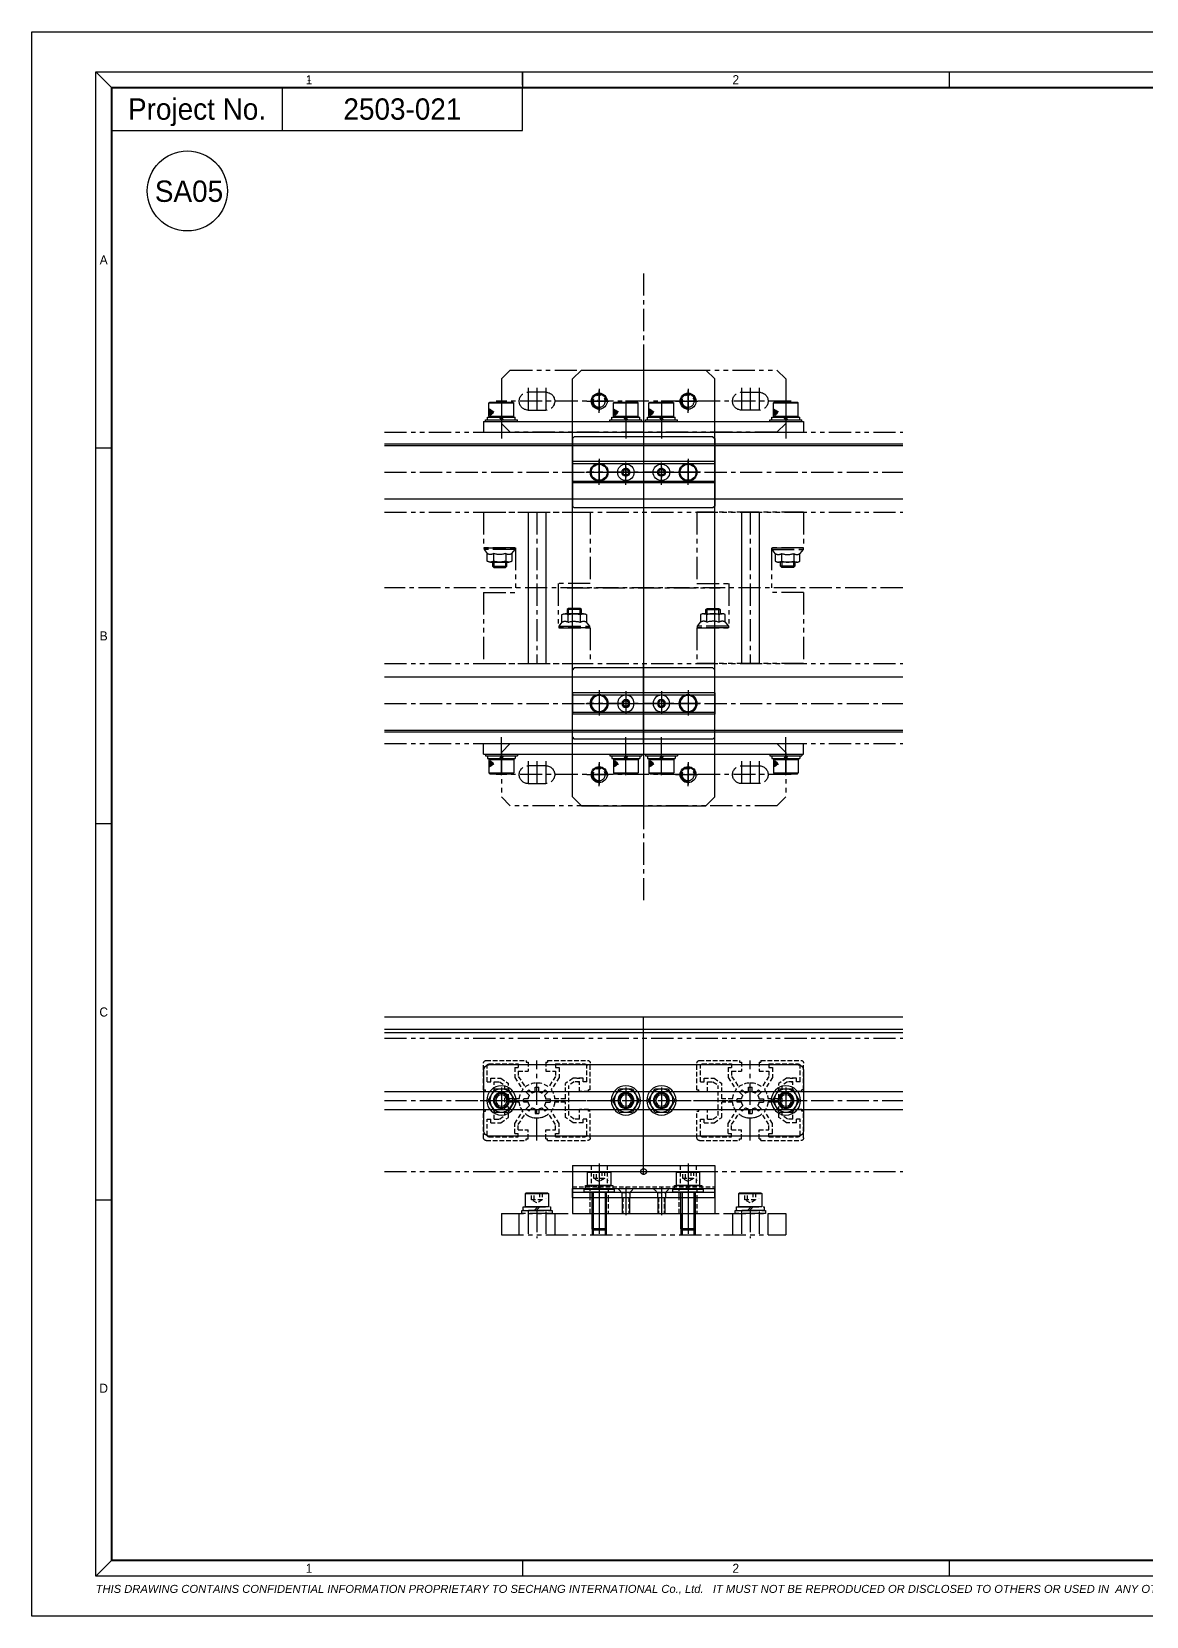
# Model space of a CAD drawing. Header units: inches. Extents: x 0 to 23821, y 0 to 11279.
# Drawn here: x 15440 to 16067, y 9878 to 10769 of the extents above; entities that cross this region are included whole.
import ezdxf
from ezdxf.enums import TextEntityAlignment as Align

# ---------------------------------------------------------------- set-up
doc = ezdxf.new("R2010")
doc.units = ezdxf.units.IN
doc.header["$LTSCALE"] = 10
doc.header["$MEASUREMENT"] = 0
for name, pattern in [('CENTER', [2, 1.25, -0.25, 0.25, -0.25]), ('HIDDEN', [0.375, 0.25, -0.125]), ('PHANTOM', [2.5, 1.25, -0.25, 0.25, -0.25, 0.25, -0.25])]:
    doc.linetypes.add(name, pattern=pattern)
for name, color, linetype in [('11', 1, 'CENTER'), ('22', 2, 'HIDDEN'), ('44', 4, 'Continuous'), ('55', 5, 'Continuous'), ('66', 6, 'PHANTOM'), ('77', 40, 'HIDDEN'), ('99', 181, 'Continuous'), ('A', 8, 'Continuous'), ('B', 123, 'Continuous'), ('BOM-T', 4, 'Continuous'), ('D', 3, 'Continuous'), ('G', 231, 'Continuous'), ('T', 3, 'Continuous'), ('V', 1, 'Continuous'), ('Y', 60, 'Continuous')]:
    doc.layers.add(name, color=color, linetype=linetype)
doc.layers.add('33', color=3, linetype='PHANTOM', lineweight=9)
doc.layers.add('88', color=35, linetype='Continuous', lineweight=5)
doc.styles.add('SCI', font='')
doc.styles.get('SCI').set_extended_font_data('Gulim')

# ---------------------------------------------------------------- blocks, each defined once
blk = doc.blocks.new('A$C82e70aa9')
h = blk.add_hatch(color=5)
h.dxf.hatch_style = 1
h.paths.add_polyline_path([(290.08, -278.01), (288.21, -278.01), (288.21, -280.8), (291.94, -280.8)])
h.paths.add_polyline_path([(296.06, -278.01), (294.19, -278.01), (292.33, -280.8), (296.06, -280.8)])
h.paths.add_polyline_path([(296.06, -281), (288.21, -281), (288.21, -283.79), (296.06, -283.79)])
at = {"color": 2}
for p, q in [((12, -7.5), (15, -10.5)), ((92, -7.5), (92, -10.5)), ((92, -10), (92, -7.5)), ((172, -7.5), (172, -10.5)), ((252, -7.5), (252, -10.5)), ((412, -7.5), (409, -10.5)), ((15, -286.5), (12, -289.5)), ((92, -286.5), (92, -289.5)), ((172, -286.5), (172, -289.5)), ((252, -286.5), (252, -289.5)), ((332, -286.5), (332, -289.5)), ((409, -286.5), (412, -289.5))]:
    blk.add_line(p, q, dxfattribs=at)
at = {"color": 40}
for p, q in [((47, -18.5), (47, -10.5)), ((92, -18.5), (92, -10.5))]:
    blk.add_line(p, q, dxfattribs=at)
at = {"color": 3}
blk.add_line((304, -10.5), (409, -10.5), dxfattribs=at)
for p, q in [((12, -78), (15, -78)), ((409, -78), (412, -78)), ((15, -148.5), (12, -148.5)), ((412, -148.5), (409, -148.5)), ((15, -219), (12, -219)), ((412, -219), (409, -219)), ((284, -252.9), (409, -252.9)), ((284, -286.5), (284, -252.9)), ((409, -252.9), (409, -286.5)), ((284, -258.5), (409, -258.5)), ((284, -264.1), (409, -264.1)), ((307.5, -264.1), (307.5, -275.3)), ((318, -275.3), (318, -264.1)), ((328.5, -275.3), (328.5, -264.1)), ((339, -286.5), (339, -264.1)), ((307.5, -267.1), (339, -267.1)), ((397.5, -286.5), (397.5, -269.7)), ((402.5, -275.3), (409, -269.7)), ((402.5, -286.5), (402.5, -269.7)), ((284, -275.3), (409, -275.3)), ((402.5, -280.9), (409, -275.3)), ((414.97, -275.13), (418.57, -275.13)), ((288, -280.9), (288, -277.8)), ((288, -277.8), (290.19, -277.8)), ((288.21, -280.8), (288.21, -278.01)), ((288.21, -278.01), (290.08, -278.01)), ((290.08, -278.01), (291.94, -280.8)), ((290.19, -277.8), (292.13, -280.71)), ((294.08, -277.8), (292.13, -280.71)), ((294.19, -278.01), (292.33, -280.8)), ((294.08, -277.8), (296.27, -277.8)), ((294.19, -278.01), (296.06, -278.01)), ((296.06, -278.01), (296.06, -280.8)), ((296.27, -277.8), (296.27, -280.9)), ((288, -280.9), (288, -284)), ((291.94, -280.8), (288.21, -280.8)), ((296.06, -281), (288.21, -281)), ((288.21, -281), (288.21, -283.79)), ((296.06, -280.8), (292.33, -280.8)), ((296.06, -283.79), (296.06, -281)), ((296.27, -284), (296.27, -280.9)), ((288, -284), (296.27, -284)), ((288.21, -283.79), (296.06, -283.79)), ((284, -286.5), (409, -286.5))]:
    blk.add_line(p, q)
at = {"color": 1}
blk.add_lwpolyline([(0, 0), (420, 0), (420, -297), (0, -297)], close=True, dxfattribs=at)
at = {"color": 2}
blk.add_lwpolyline([(12, -7.5), (412, -7.5), (412, -289.5), (12, -289.5)], close=True, dxfattribs=at)
at = {"const_width": 0.4}
blk.add_lwpolyline([(15, -10.5), (409, -10.5), (409, -286.5), (15, -286.5)], close=True, dxfattribs=at)
at = {"color": 40}
blk.add_lwpolyline([(15, -18.5), (92, -18.5)], dxfattribs=at)
blk.add_circle((29.18, -29.85), 7.5)
at = {"layer": '11'}
blk.add_line((414.97, -276.13), (418.57, -276.13), dxfattribs=at)
at = {"layer": '22'}
blk.add_line((414.97, -277.13), (418.57, -277.13), dxfattribs=at)
at = {"layer": '33'}
blk.add_line((414.97, -278.13), (418.57, -278.13), dxfattribs=at)
at = {"layer": '44'}
blk.add_line((414.97, -279.13), (418.57, -279.13), dxfattribs=at)
at = {"layer": '55'}
blk.add_line((414.97, -280.13), (418.57, -280.13), dxfattribs=at)
at = {"layer": '66'}
blk.add_line((414.97, -281.13), (418.57, -281.13), dxfattribs=at)
at = {"layer": '77'}
blk.add_line((414.97, -282.13), (418.57, -282.13), dxfattribs=at)
at = {"layer": '88'}
blk.add_line((414.97, -283.13), (418.57, -283.13), dxfattribs=at)
at = {"layer": '99'}
blk.add_line((414.97, -284.13), (418.57, -284.13), dxfattribs=at)
at = {"layer": 'A'}
blk.add_line((414.97, -285.13), (418.57, -285.13), dxfattribs=at)
at = {"layer": 'B'}
blk.add_line((414.97, -286.13), (418.57, -286.13), dxfattribs=at)
at = {"layer": 'D'}
for p, q in [((289.5, -258.5), (289.5, -252.9)), ((328.5, -258.5), (328.5, -252.9)), ((359.5, -258.5), (359.5, -252.9)), ((365, -258.5), (365, -252.9)), ((381.5, -258.5), (381.5, -252.9)), ((289.5, -264.1), (289.5, -258.5)), ((328.5, -264.1), (328.5, -258.5)), ((359.5, -264.1), (359.5, -258.5)), ((365, -264.1), (365, -258.5)), ((381.5, -264.1), (381.5, -258.5)), ((352, -286.5), (352, -264.1)), ((307.5, -269.7), (284, -269.7)), ((339, -269.7), (409, -269.7)), ((307.5, -271.2), (339, -271.2)), ((339, -280.9), (409, -280.9)), ((414.97, -287.13), (418.57, -287.13))]:
    blk.add_line(p, q, dxfattribs=at)
at = {"layer": 'G'}
blk.add_line((414.97, -288.13), (418.57, -288.13), dxfattribs=at)
at = {"layer": 'T'}
blk.add_line((414.97, -289.13), (418.57, -289.13), dxfattribs=at)
at = {"layer": 'V'}
blk.add_line((414.97, -291.13), (418.57, -291.13), dxfattribs=at)
at = {"layer": 'Y'}
blk.add_line((414.97, -290.13), (418.57, -290.13), dxfattribs=at)
at = {"color": 2, "style": 'SCI'}
blk.add_text('1', height=1, dxfattribs=at).set_placement((52, -8.75), align=Align.MIDDLE_CENTER)
at = {"style": 'SCI'}
for s, height, p in [('Project No.', 4, (31, -14.5)), ('N0.', 1.5, (286.75, -261.3)), ('DESCRIPTION', 1.5, (309, -261.3)), ('SPECIFICATION', 1.5, (344, -261.3)), ("Q'TY", 1.5, (362.25, -261.3)), ('MATERIAL', 1.5, (373.25, -261.3)), ('FINISH / REMARK', 1.5, (395.25, -261.3)), ('이경중', 1.5, (312.75, -269.15)), ('0', 0.6, (413.97, -275.09))]:
    blk.add_text(s, height=height, dxfattribs=at).set_placement(p, align=Align.MIDDLE_CENTER)
at = {"linetype": 'Continuous', "style": 'SCI'}
blk.add_text('PLOT DATE : 2025/4/1/ 3:51 오후', height=1.92, dxfattribs=at).set_placement((411.86, -292.84), align=Align.RIGHT)
at = {"color": 2, "style": 'SCI'}
blk.add_text('A3', height=3, dxfattribs=at).set_placement((418.55, -296.11), align=Align.BOTTOM_RIGHT)
at = {"color": 2, "attachment_point": 5, "style": 'SCI'}
for s, insert, char_height, width in [('1', (52, -9), 1.7, 80), ('2', (132, -9), 1.7, 80), ('3', (212, -9), 1.7, 80), ('4', (292, -9), 1.7, 80), ('A', (13.5, -42.75), 1.7, 3), ('A', (410.5, -42.75), 1.7, 3), ('B', (13.5, -113.25), 1.7, 3), ('B', (410.5, -113.25), 1.7, 3), ('C', (13.5, -183.75), 1.7, 3), ('C', (410.5, -183.75), 1.7, 3), ('D', (13.5, -254.25), 1.7, 3), ('D', (410.5, -254.25), 1.7, 3), ('1. 일반 기계 가공 공차 : ±0.1\\P2. 지정하지 않은 C0.5\\P3. 지정하지 않은 R0.5', (267.28, -275.6), 3, 83.5818), ('1', (52, -288), 1.7, 80), ('2', (132, -288), 1.7, 80), ('3', (212, -288), 1.7, 80), ('4', (292, -288), 1.7, 80), ('5', (372, -288), 1.7, 80)]:
    blk.add_mtext(s, dxfattribs=dict(at, insert=insert, char_height=char_height, width=width))
at = {"style": 'SCI'}
for s, insert, char_height, width, attachment_point in [(' CUSTOMER', (295.75, -265.5), 1, 23.5, 5), ('DESIGN', (312.75, -265.6), 1, 10.5, 5), ('CHECK', (323.25, -265.6), 1, 10.5, 5), ('APPROVE', (333.75, -265.6), 1, 10.5, 5), ('TITLE', (345.5, -266.9), 1.5, 13, 5), (' PROJECT No.', (295.75, -271.1), 1, 23.5, 5), ('SUB SCRIPE', (345.5, -272.5), 1.5, 13, 5), (' PAGE', (400, -272.5), 1, 5, 5), ('\\pi1.42726;1', (402.5, -271.1), 1.5, 3.25, 4), ('\\pi1.42726;1', (405.75, -273.9), 1.5, 3.25, 4), ('\\pi1.42726;1', (402.5, -276.7), 1.5, 3.25, 4), ('{\\fGulim|b1|i0|c129|p50;\\T1.45;세창 인터내쇼날(주)}', (317.63, -279.65), 2.5, 38.7333, 5), ('DWG No.', (345.5, -278.1), 1.5, 13, 5), ('SCALE', (400, -278.1), 1, 5, 5), ('{\\fGulim|b1|i0|c129|p50;\\T1.05;SECHANG INTERNATIONAL CO., LTD.}', (317.63, -282.75), 1.5, 38.7333, 5), ('REF No.', (345.5, -283.7), 1.5, 13, 5), ('REV', (400, -283.7), 1, 5, 5)]:
    blk.add_mtext(s, dxfattribs=dict(at, insert=insert, char_height=char_height, width=width, attachment_point=attachment_point))
at = {"color": 3, "insert": (12, -292), "char_height": 1.5, "width": 400.0238, "attachment_point": 4, "style": 'SCI'}
blk.add_mtext('{\\fArial|b0|i1|c0|p34;THIS DRAWING CONTAINS CONFIDENTIAL INFORMATION PROPRIETARY TO SECHANG INTERNATIONAL Co., Ltd.   IT MUST NOT BE REPRODUCED OR DISCLOSED TO OTHERS OR USED IN  ANY OTHER WAY IN WHOLE OR PART EXCEPT AN AUTHORIZED IN WRITING BY SECHANG INTERNATIONAL Co., Ltd.  }', dxfattribs=at)
at = {"layer": '11', "style": 'SCI'}
blk.add_text('11', height=0.6, dxfattribs=at).set_placement((413.97, -276.09), align=Align.MIDDLE_CENTER)
at = {"layer": '22', "style": 'SCI'}
blk.add_text('22', height=0.6, dxfattribs=at).set_placement((413.97, -277.09), align=Align.MIDDLE_CENTER)
at = {"layer": '33', "style": 'SCI'}
blk.add_text('33', height=0.6, dxfattribs=at).set_placement((413.97, -278.09), align=Align.MIDDLE_CENTER)
at = {"layer": '44', "style": 'SCI'}
blk.add_text('44', height=0.6, dxfattribs=at).set_placement((413.97, -279.09), align=Align.MIDDLE_CENTER)
at = {"layer": '55', "style": 'SCI'}
blk.add_text('55', height=0.6, dxfattribs=at).set_placement((413.97, -280.09), align=Align.MIDDLE_CENTER)
at = {"layer": '66', "style": 'SCI'}
blk.add_text('66', height=0.6, dxfattribs=at).set_placement((413.97, -281.09), align=Align.MIDDLE_CENTER)
at = {"layer": '77', "style": 'SCI'}
blk.add_text('77', height=0.6, dxfattribs=at).set_placement((413.97, -282.09), align=Align.MIDDLE_CENTER)
at = {"layer": '88', "style": 'SCI'}
blk.add_text('88', height=0.6, dxfattribs=at).set_placement((413.97, -283.09), align=Align.MIDDLE_CENTER)
at = {"layer": '99', "style": 'SCI'}
blk.add_text('99', height=0.6, dxfattribs=at).set_placement((413.97, -284.09), align=Align.MIDDLE_CENTER)
at = {"layer": 'A', "style": 'SCI'}
blk.add_text('A', height=0.6, dxfattribs=at).set_placement((413.97, -285.09), align=Align.MIDDLE_CENTER)
at = {"layer": 'B', "style": 'SCI'}
blk.add_text('B', height=0.6, dxfattribs=at).set_placement((413.97, -286.09), align=Align.MIDDLE_CENTER)
at = {"layer": 'D', "style": 'SCI'}
blk.add_text('D', height=0.6, dxfattribs=at).set_placement((413.97, -287.09), align=Align.MIDDLE_CENTER)
at = {"layer": 'G', "style": 'SCI'}
blk.add_text('G', height=0.6, dxfattribs=at).set_placement((413.97, -288.09), align=Align.MIDDLE_CENTER)
at = {"layer": 'T', "style": 'SCI'}
blk.add_text('T', height=0.6, dxfattribs=at).set_placement((413.97, -289.09), align=Align.MIDDLE_CENTER)
at = {"layer": 'V', "style": 'SCI'}
blk.add_text('V', height=0.6, dxfattribs=at).set_placement((413.97, -291.09), align=Align.MIDDLE_CENTER)
at = {"layer": 'Y', "style": 'SCI'}
blk.add_text('Y', height=0.6, dxfattribs=at).set_placement((413.97, -290.09), align=Align.MIDDLE_CENTER)
blk = doc.blocks.new('A$C3F3C7DC9')
for p, q in [((-80, 0.5), (-80, 15.5)), ((-80, 15.5), (0, 15.5)), ((0, 0.5), (0, 15.5)), ((-80, 4), (0, 4)), ((-80, 0.5), (0, 0.5))]:
    blk.add_line(p, q)
at = {"layer": '11'}
for p, q in [((-65, -0.5), (-65, 13.5)), ((-15, -0.5), (-15, 13.5))]:
    blk.add_line(p, q, dxfattribs=at)
at = {"layer": '22'}
for p, q in [((-80, 12.5), (0, 12.5)), ((-69.5, 0.5), (-69.5, 12.5)), ((-60.5, 0.5), (-60.5, 12.5)), ((-19.5, 0.5), (-19.5, 12.5)), ((-10.5, 0.5), (-10.5, 12.5))]:
    blk.add_line(p, q, dxfattribs=at)
blk = doc.blocks.new('A$Cba3d0aa9')
for p, q in [((0, 0), (0, -12)), ((0, 0), (80, 0)), ((80, 0), (80, -12)), ((0, -12), (80, -12))]:
    blk.add_line(p, q)
at = {"layer": '11'}
for p, q in [((15, -2), (15, -13)), ((30, -2), (30, -13)), ((50, -2), (50, -13)), ((65, -2), (65, -13))]:
    blk.add_line(p, q, dxfattribs=at)
at = {"layer": '22'}
for p, q in [((0, -3), (80, -3)), ((10, -12), (10, -3)), ((20, -3), (20, -12)), ((28.38, -3), (28.38, -12)), ((31.62, -3), (31.62, -12)), ((48.38, -3), (48.38, -12)), ((51.62, -3), (51.62, -12)), ((60, -12), (60, -3)), ((70, -3), (70, -12))]:
    blk.add_line(p, q, dxfattribs=at)
at = {"layer": 'T'}
for p, q in [((28, -3), (28, -12)), ((32, -3), (32, -12)), ((48, -3), (48, -12)), ((52, -3), (52, -12))]:
    blk.add_line(p, q, dxfattribs=at)
blk = doc.blocks.new('A$C078a7005')
for p, q in [((-30, 5), (50, 5)), ((-30, 0), (-30, 5)), ((-30, 0), (50, 0)), ((50, 0), (50, 5))]:
    blk.add_line(p, q)
at = {"layer": '11'}
for p, q in [((-15, 6), (-15, -1)), ((0, 6), (0, -1)), ((20, 6), (20, -1)), ((35, 6), (35, -1))]:
    blk.add_line(p, q, dxfattribs=at)
at = {"layer": '22'}
for p, q in [((-20, 0), (-20, 5)), ((-10, 5), (-10, 0)), ((-4.55, 5), (-2.25, 2.7)), ((-2.25, 2.7), (2.25, 2.7)), ((-2.25, 2.7), (-2.25, 0)), ((2.25, 2.7), (4.55, 5)), ((2.25, 2.7), (2.25, 0)), ((15.45, 5), (17.75, 2.7)), ((17.75, 2.7), (22.25, 2.7)), ((17.75, 2.7), (17.75, 0)), ((22.25, 2.7), (24.55, 5)), ((22.25, 2.7), (22.25, 0)), ((30, 0), (30, 5)), ((40, 5), (40, 0))]:
    blk.add_line(p, q, dxfattribs=at)
blk = doc.blocks.new('A$C887b34a6')
for p, q in [((-80, 0), (-80, -12)), ((-80, 0), (80, 0)), ((-70, -12), (-70, 0)), ((-50, 0), (-50, -12)), ((-28.32, 0), (-28.32, -12)), ((-21.68, 0), (-21.68, -12)), ((21.68, 0), (21.68, -12)), ((28.32, 0), (28.32, -12)), ((50, 0), (50, -12)), ((70, -12), (70, 0)), ((80, 0), (80, -12)), ((-80, -12), (80, -12))]:
    blk.add_line(p, q)
at = {"layer": '11'}
for p, q in [((-65, 1), (-65, -13)), ((-60, 2), (-60, -14)), ((-55, 1), (-55, -13)), ((-25, 1), (-25, -13)), ((25, 1), (25, -13)), ((55, 1), (55, -13)), ((60, 2), (60, -14)), ((65, 1), (65, -13))]:
    blk.add_line(p, q, dxfattribs=at)
at = {"layer": 'T'}
for p, q in [((-29, 0), (-29, -12)), ((-21, 0), (-21, -12)), ((21, 0), (21, -12)), ((29, 0), (29, -12))]:
    blk.add_line(p, q, dxfattribs=at)
blk = doc.blocks.new('A$C004a3cd6')
for p, q in [((-6.5, 11.1), (-6, 11.6)), ((-6.5, 3.6), (-6.5, 11.1)), ((-6.5, 11.1), (6.5, 11.1)), ((-6, 11.6), (6, 11.6)), ((6, 11.6), (6.5, 11.1)), ((6.5, 11.1), (6.5, 3.6)), ((-8.5, 0), (-8.5, 1.6)), ((-8.5, 1.6), (8.5, 1.6)), ((8.5, 0), (-8.5, 0)), ((-7.7, 1.6), (-7.7, 3.6)), ((-7.7, 3.6), (7.7, 3.6)), ((7.7, 1.6), (-7.7, 1.6)), ((6.5, 3.6), (-6.5, 3.6)), ((-4, -20.72), (-4, 0)), ((-1.57, 1.6), (0.43, 3.6)), ((-0.43, 1.6), (1.57, 3.6)), ((4, 0), (4, -20.72)), ((7.7, 3.6), (7.7, 1.6)), ((8.5, 1.6), (8.5, 0)), ((-3.32, -21.4), (-4, -20.72)), ((4, -20.72), (-4, -20.72)), ((3.32, -21.4), (-3.32, -21.4)), ((4, -20.72), (3.32, -21.4))]:
    blk.add_line(p, q)
at = {"layer": '11'}
blk.add_line((0, 12.6), (0, -22.4), dxfattribs=at)
at = {"layer": '22'}
for p, q in [((-3, 7.6), (-3, 11.6)), ((-1.5, 7.6), (-1.5, 11.6)), ((1.5, 11.6), (1.5, 7.6)), ((3, 11.6), (3, 7.6)), ((0, 5.87), (-3, 7.6)), ((3, 7.6), (-3, 7.6)), ((3, 7.6), (0, 5.87)), ((0, 5.87), (0, 5.87))]:
    blk.add_line(p, q, dxfattribs=at)
at = {"layer": 'T'}
for p, q in [((-3.32, 0), (-3.32, -21.4)), ((3.32, 0), (3.32, -21.4))]:
    blk.add_line(p, q, dxfattribs=at)
at = {"layer": 'BOM-T', "color": 4, "style": 'SCI'}
blk.add_text('M8-25L', height=0.6, rotation=270, dxfattribs=at).set_placement((5.03, 8.72), align=Align.MIDDLE_LEFT)
blk = doc.blocks.new('A$Ce76c9d2b')
for p, q in [((-6.5, 11.1), (-6, 11.6)), ((-6.5, 3.6), (-6.5, 11.1)), ((-6.5, 11.1), (6.5, 11.1)), ((-6, 11.6), (6, 11.6)), ((6, 11.6), (6.5, 11.1)), ((6.5, 11.1), (6.5, 3.6)), ((-8.5, 0), (-8.5, 1.6)), ((-8.5, 1.6), (8.5, 1.6)), ((8.5, 0), (-8.5, 0)), ((-7.7, 1.6), (-7.7, 3.6)), ((-7.7, 3.6), (7.7, 3.6)), ((7.7, 1.6), (-7.7, 1.6)), ((6.5, 3.6), (-6.5, 3.6)), ((-1.57, 1.6), (0.43, 3.6)), ((-0.43, 1.6), (1.57, 3.6)), ((7.7, 3.6), (7.7, 1.6)), ((8.5, 1.6), (8.5, 0))]:
    blk.add_line(p, q)
at = {"layer": '22'}
for p, q in [((-3, 7.6), (-3, 11.6)), ((-1.5, 7.6), (-1.5, 11.6)), ((1.5, 11.6), (1.5, 7.6)), ((3, 11.6), (3, 7.6)), ((0, 5.87), (-3, 7.6)), ((3, 7.6), (-3, 7.6)), ((3, 7.6), (0, 5.87)), ((0, 5.87), (0, 5.87))]:
    blk.add_line(p, q, dxfattribs=at)
at = {"layer": 'BOM-T', "color": 4, "style": 'SCI'}
blk.add_text('M8', height=0.6, rotation=270, dxfattribs=at).set_placement((5.03, 8.72), align=Align.MIDDLE_LEFT)
blk = doc.blocks.new('A$Cea32a449')
at = {"layer": '11'}
blk.add_line((0, -1.61), (0, 1.61), dxfattribs=at)
blk.add_circle((0, 0), 1.61, dxfattribs=at)
at = {"ltscale": 0.5, "xscale": -1, "rotation": 180}
blk.add_blockref('A$C3F3C7DC9', (40, 4), dxfattribs=at)
blk.add_blockref('A$Cba3d0aa9', (-40, -11.5))
at = {"layer": '44'}
for p in [(-25, -11.5), (25, -11.5)]:
    blk.add_blockref('A$C004a3cd6', p, dxfattribs=at)
at = {"layer": '66'}
for name, p in [('A$Ce76c9d2b', (-60, -23.5)), ('A$Ce76c9d2b', (60, -23.5)), ('A$C887b34a6', (0, -23.5))]:
    blk.add_blockref(name, p, dxfattribs=at)
at = {"layer": 'Y'}
blk.add_blockref('A$C078a7005', (-10, -14.5), dxfattribs=at)
blk = doc.blocks.new('0104-20170619.11435441')
at = {"layer": '11'}
for p, q in [((0, -22.5), (0, 22.5)), ((30, 0), (-30, 0))]:
    blk.add_line(p, q, dxfattribs=at)
at = {"layer": '22'}
for p, q in [((-30, 6), (-30, 21)), ((-6, 22.5), (-28.5, 22.5)), ((-28, 10.5), (-28, 19.5)), ((-10.5, 20.5), (-27, 20.5)), ((-10.5, 18.5), (-12.5, 18.5)), ((-12.5, 18.5), (-12.5, 12.89)), ((-10.5, 20.5), (-10.5, 18.5)), ((-6, 22.5), (-6, 21.5)), ((-5, 21.5), (-6, 21.5)), ((-5, 21.5), (-5, 16.5)), ((5, 21.5), (5, 16.5)), ((6, 21.5), (5, 21.5)), ((6, 22.5), (6, 21.5)), ((28.5, 22.5), (6, 22.5)), ((10.5, 20.5), (10.5, 18.5)), ((27, 20.5), (10.5, 20.5)), ((12.5, 18.5), (10.5, 18.5)), ((12.5, 18.5), (12.5, 12.89)), ((28, 10.5), (28, 19.5)), ((30, 6), (30, 21)), ((-28, 10.5), (-26, 10.5)), ((-26, 10.5), (-26, 12.5)), ((-26, 12.5), (-20.39, 12.5)), ((-22.39, 12.5), (-24.08, 12.5)), ((-23, 10.5), (-24.08, 10.5)), ((-24, 10.5), (-21, 10.5)), ((-24, 5), (-24, 10.5)), ((-21, 10.5), (-18, 8.5)), ((-20.39, 12.5), (-16, 9.57)), ((-16, 1), (-16, 9.57)), ((-12.5, 12.89), (-7.95, 6.07)), ((-10.5, 16.5), (-10.5, 13.5)), ((-5, 16.5), (-10.5, 16.5)), ((-10.5, 13.5), (-6.54, 7.56)), ((10.5, 16.5), (5, 16.5)), ((10.5, 13.5), (6.54, 7.56)), ((12.5, 12.89), (7.95, 6.07)), ((10.5, 16.5), (10.5, 13.5)), ((20.39, 12.5), (16, 9.57)), ((16, 1), (16, 9.57)), ((21, 10.5), (18, 8.5)), ((26, 12.5), (20.39, 12.5)), ((24, 10.5), (21, 10.5)), ((24, 5), (24, 10.5)), ((26, 10.5), (26, 12.5)), ((28, 10.5), (26, 10.5)), ((-30, 6), (-29, 6)), ((-29, 5), (-29, 6)), ((-29, 5), (-24, 5)), ((-18, -8.5), (-18, 8.5)), ((-16, 1), (-9.95, 1)), ((-4.9, 1), (-7.43, 1)), ((-4.17, 2.76), (-5.96, 4.55)), ((-2.76, 4.17), (-4.55, 5.96)), ((-1, 4.9), (-1, 7.43)), ((1, 4.9), (1, 7.43)), ((2.76, 4.17), (4.55, 5.96)), ((4.17, 2.76), (5.96, 4.55)), ((4.9, 1), (7.43, 1)), ((9.95, 1), (16, 1)), ((18, -8.5), (18, 8.5)), ((29, 5), (24, 5)), ((29, 5), (29, 6)), ((30, 6), (29, 6)), ((-30, -21), (-30, -6)), ((-30, -6), (-29, -6)), ((-29, -6), (-29, -5)), ((-29, -5), (-24, -5)), ((-24, -10.5), (-24, -5)), ((-21, -10.5), (-18, -8.5)), ((-16, -9.57), (-16, -1)), ((-16, -1), (-9.95, -1)), ((-12.5, -12.89), (-7.95, -6.07)), ((-10.5, -13.5), (-6.54, -7.56)), ((-4.9, -1), (-7.43, -1)), ((-4.17, -2.76), (-5.96, -4.55)), ((-2.76, -4.17), (-4.55, -5.96)), ((-1, -4.9), (-1, -7.43)), ((1, -4.9), (1, -7.43)), ((2.76, -4.17), (4.55, -5.96)), ((4.17, -2.76), (5.96, -4.55)), ((4.9, -1), (7.43, -1)), ((10.5, -13.5), (6.54, -7.56)), ((12.5, -12.89), (7.95, -6.07)), ((9.95, -1), (16, -1)), ((16, -9.57), (16, -1)), ((21, -10.5), (18, -8.5)), ((24, -10.5), (24, -5)), ((29, -5), (24, -5)), ((29, -6), (29, -5)), ((30, -6), (29, -6)), ((30, -21), (30, -6)), ((-28, -19.5), (-28, -10.5)), ((-28, -10.5), (-26, -10.5)), ((-26, -12.5), (-26, -10.5)), ((-26, -12.5), (-20.39, -12.5)), ((-24, -10.5), (-21, -10.5)), ((-20.39, -12.5), (-16, -9.57)), ((-12.5, -18.5), (-12.5, -12.89)), ((-10.5, -16.5), (-10.5, -13.5)), ((-5, -16.5), (-10.5, -16.5)), ((-5, -21.5), (-5, -16.5)), ((5, -21.5), (5, -16.5)), ((10.5, -16.5), (5, -16.5)), ((10.5, -16.5), (10.5, -13.5)), ((12.5, -18.5), (12.5, -12.89)), ((20.39, -12.5), (16, -9.57)), ((26, -12.5), (20.39, -12.5)), ((24, -10.5), (21, -10.5)), ((26, -12.5), (26, -10.5)), ((28, -10.5), (26, -10.5)), ((28, -19.5), (28, -10.5)), ((-6, -22.5), (-28.5, -22.5)), ((-10.5, -20.5), (-27, -20.5)), ((-10.5, -18.5), (-12.5, -18.5)), ((-10.5, -20.5), (-10.5, -18.5)), ((-6, -22.5), (-6, -21.5)), ((-5, -21.5), (-6, -21.5)), ((6, -21.5), (5, -21.5)), ((6, -22.5), (6, -21.5)), ((28.5, -22.5), (6, -22.5)), ((12.5, -18.5), (10.5, -18.5)), ((10.5, -20.5), (10.5, -18.5)), ((27, -20.5), (10.5, -20.5))]:
    blk.add_line(p, q, dxfattribs=at)
for centre, radius, start, end in [((-28.5, 21), 1.5, 90, 180), ((-27, 19.5), 1, 90, 180), ((27, 19.5), 1, 0, 90), ((28.5, 21), 1.5, 0, 90), ((0, 0), 10, 49.14029, 130.85971), ((0, 0), 10, 142.64398, 174.26083), ((0, 0), 7.5, 172.33774, 187.66226), ((0, 0), 7.5, 127.33774, 142.66226), ((0, 0), 5, 146.53696, 168.46304), ((0, 0), 5, 101.53696, 123.46304), ((0, 0), 7.5, 82.33774, 97.66226), ((0, 0), 5, 56.53696, 78.46304), ((0, 0), 5, 11.53696, 33.46304), ((0, 0), 7.5, 37.33774, 52.66226), ((0, 0), 7.5, 352.33774, 7.66226), ((0, 0), 10, 5.73917, 39.02808), ((0, 0), 10, 5.73917, 37.35602), ((0, 0), 10, 185.73917, 217.35602), ((0, 0), 10, 229.14029, 309.26069), ((0, 0), 7.5, 217.33774, 232.66226), ((0, 0), 5, 191.53696, 213.46304), ((0, 0), 10, 243.47957, 310.85971), ((0, 0), 5, 236.53696, 258.46304), ((0, 0), 7.5, 262.33774, 277.66226), ((0, 0), 5, 281.53696, 303.46304), ((0, 0), 5, 326.53696, 348.46304), ((0, 0), 7.5, 307.33774, 322.66226), ((0, 0), 10, 320.97192, 354.26083), ((0, 0), 10, 322.64398, 354.26083), ((-28.5, -21), 1.5, 180, 270), ((-27, -19.5), 1, 180, 270), ((27, -19.5), 1, 270, 0), ((28.5, -21), 1.5, 270, 0)]:
    blk.add_arc(centre, radius, start, end, dxfattribs=at)
blk = doc.blocks.new('A$Ccc88d706')
for p, q in [((0, -12), (291.58, -12)), ((0, -87), (291.58, -87))]:
    blk.add_line(p, q)
at = {"layer": '11'}
blk.add_line((0, -47), (291.58, -47), dxfattribs=at)
at = {"layer": 'A'}
for p, q in [((0, -42), (291.58, -42)), ((0, -52), (291.58, -52))]:
    blk.add_line(p, q, dxfattribs=at)
at = {"layer": 'B'}
blk.add_line((0, -7), (291.58, -7), dxfattribs=at)
at = {"layer": 'G'}
for p, q in [((0, 0), (291.58, 0)), ((0, -8.7), (291.58, -8.7))]:
    blk.add_line(p, q, dxfattribs=at)
blk = doc.blocks.new('MDCSM4', base_point=(159210.18, -20101.08))
at = {"color": 7, "linetype": 'Continuous'}
for radius in [4.65, 2.25]:
    blk.add_circle((159210.18, -20101.08), radius, dxfattribs=at)
at = {"layer": '11'}
for p, q in [((159210.18, -20108.05), (159210.18, -20094.1)), ((159203.21, -20101.08), (159217.16, -20101.08))]:
    blk.add_line(p, q, dxfattribs=at)
blk = doc.blocks.new('A$C02CF22F7')
for p, q in [((-40, -6), (-40, 6)), ((40, 6), (-40, 6)), ((40, -6), (40, 6)), ((40, -6), (-40, -6))]:
    blk.add_line(p, q)
for centre in [(-25, 0), (25, 0)]:
    blk.add_circle(centre, 5)
at = {"layer": '11'}
for p, q in [((32, 0), (-32, 0)), ((-32, 0), (-18, 0)), ((-25, -7), (-25, 7)), ((-14, 0), (-6, 0)), ((14, 0), (6, 0)), ((25, -7), (25, 7))]:
    blk.add_line(p, q, dxfattribs=at)
for p in [(-10, 0), (10, 0)]:
    blk.add_blockref('MDCSM4', p)
blk = doc.blocks.new('A$C5A220EFD')
for p, q in [((0, 19), (1, 20)), ((0, 19), (0, -19)), ((79, 20), (1, 20)), ((79, 20), (80, 19)), ((80, 19), (80, -19)), ((0, 4.9), (80, 4.9)), ((0, -4.9), (80, -4.9)), ((1, -20), (0, -19)), ((79, -20), (1, -20)), ((80, -19), (79, -20))]:
    blk.add_line(p, q)
for centre in [(15, 0), (65, 0)]:
    blk.add_circle(centre, 4.5)
at = {"layer": '11', "ltscale": 2.025}
for p, q in [((8.25, 0), (21.75, 0)), ((15, -6.75), (15, 6.75)), ((58.25, 0), (71.75, 0)), ((65, -6.75), (65, 6.75))]:
    blk.add_line(p, q, dxfattribs=at)
at = {"layer": '22'}
for p, q in [((80, 6), (0, 6)), ((80, -6), (0, -6))]:
    blk.add_line(p, q, dxfattribs=at)
blk = doc.blocks.new('A$C8f6e701c')
for p, q in [((-80, 12.5), (-75, 17.5)), ((-80, 12.5), (-80, -12.5)), ((75, 17.5), (-75, 17.5)), ((75, 17.5), (80, 12.5)), ((80, 12.5), (80, -12.5)), ((-55, 5), (-65, 5)), ((55, 5), (65, 5)), ((-65, -5), (-55, -5)), ((65, -5), (55, -5)), ((-80, -12.5), (-75, -17.5)), ((-75, -17.5), (75, -17.5)), ((80, -12.5), (75, -17.5))]:
    blk.add_line(p, q)
for centre in [(-25, 0), (25, 0)]:
    blk.add_circle(centre, 3.4)
for centre, start, end in [((-65, 0), 90, 270), ((-55, 0), 270, 90), ((55, 0), 90, 270), ((65, 0), 270, 90)]:
    blk.add_arc(centre, 5, start, end)
at = {"layer": '11'}
for p, q in [((0, 20.5), (0, -20.5)), ((-83, 0), (83, 0)), ((-65, 7.5), (-65, -7.5)), ((-60, 7.5), (-60, -7.5)), ((-55, 7.5), (-55, -7.5)), ((-25, -6.5), (-25, 6.5)), ((25, -6.5), (25, 6.5)), ((55, 7.5), (55, -7.5)), ((60, 7.5), (60, -7.5)), ((65, 7.5), (65, -7.5))]:
    blk.add_line(p, q, dxfattribs=at)
at = {"layer": 'T'}
for centre in [(-25, 0), (25, 0)]:
    blk.add_arc(centre, 4, 270, 180, dxfattribs=at)
at = {"layer": '44', "style": 'SCI'}
for p in [(-24.37, 0.2), (25.57, 0.37)]:
    blk.add_text('M8', height=0.394, dxfattribs=at).set_placement(p)
blk = doc.blocks.new('A$C248ae8a8')
for p, q in [((-40, 117.5), (-35, 122.5)), ((-40, -117.5), (-40, 117.5)), ((-35, 122.5), (35, 122.5)), ((35, 122.5), (40, 117.5)), ((40, -117.5), (40, 117.5)), ((40, 71), (-40, 71)), ((40, 59), (-40, 59)), ((40, -59), (-40, -59)), ((40, -71), (-40, -71)), ((-35, -122.5), (-40, -117.5)), ((-35, -122.5), (35, -122.5)), ((40, -117.5), (35, -122.5))]:
    blk.add_line(p, q)
for centre, radius in [((-25, 105), 4.5), ((25, 105), 4.5), ((-25, 65), 5), ((-10, 65), 1.62), ((10, 65), 1.62), ((25, 65), 5), ((-25, -65), 5), ((25, -65), 5), ((-10, -65), 1.62), ((10, -65), 1.62), ((-25, -105), 4.5), ((25, -105), 4.5)]:
    blk.add_circle(centre, radius)
at = {"layer": '11'}
for p, q in [((0, 125.5), (0, -125.5)), ((-25, 112), (-25, 98)), ((25, 112), (25, 98)), ((-32, 105), (-18, 105)), ((18, 105), (32, 105)), ((-25, 72.5), (-25, 57.5)), ((25, 72.5), (25, 57.5)), ((-32.5, 65), (-17.5, 65)), ((-13, 65), (-7, 65)), ((-10, 68), (-10, 62)), ((7, 65), (13, 65)), ((10, 68), (10, 62)), ((17.5, 65), (32.5, 65)), ((-43, 0), (43, 0)), ((-25, -57.5), (-25, -72.5)), ((-10, -62), (-10, -68)), ((10, -62), (10, -68)), ((25, -57.5), (25, -72.5)), ((-32.5, -65), (-17.5, -65)), ((-13, -65), (-7, -65)), ((7, -65), (13, -65)), ((17.5, -65), (32.5, -65)), ((-25, -98), (-25, -112)), ((25, -98), (25, -112)), ((-32, -105), (-18, -105)), ((18, -105), (32, -105))]:
    blk.add_line(p, q, dxfattribs=at)
at = {"layer": 'T'}
for centre in [(-10, 65), (10, 65), (-10, -65), (10, -65)]:
    blk.add_arc(centre, 2, 170.00825, 99.9928, dxfattribs=at)
blk = doc.blocks.new('A$C6987e67c')
for name, p in [('A$C248ae8a8', (0, 0)), ('A$C02CF22F7', (0, 65))]:
    blk.add_blockref(name, p)
at = {"ltscale": 0.5}
blk.add_blockref('A$C5A220EFD', (-40, 65), dxfattribs=at)
at = {"ltscale": 0.5, "xscale": -1, "rotation": 180}
blk.add_blockref('A$C5A220EFD', (-40, -65), dxfattribs=at)
at = {"xscale": -1, "rotation": 180}
blk.add_blockref('A$C02CF22F7', (0, -65), dxfattribs=at)
at = {"layer": '66', "xscale": -1}
for p in [(0, 105), (0, -105)]:
    blk.add_blockref('A$C8f6e701c', p, dxfattribs=at)
blk = doc.blocks.new('A$Cf3967718')
at = {"linetype": 'Continuous'}
for p, q in [((-61.5, 147), (-62, 146.5)), ((-62, 139), (-62, 146.5)), ((-48, 146.5), (-62, 146.5)), ((-48.5, 147), (-61.5, 147)), ((-48, 143.17), (-50.7, 141.24)), ((-48, 141.53), (-49.22, 142.9)), ((-48, 142.4), (-48.69, 143.17)), ((-48, 146.5), (-48.5, 147)), ((-48, 139), (-48, 146.5)), ((8.5, 147), (8, 146.5)), ((8, 139), (8, 146.5)), ((22, 146.5), (8, 146.5)), ((21.5, 147), (8.5, 147)), ((22, 143.17), (19.3, 141.24)), ((22, 141.53), (20.78, 142.9)), ((22, 142.4), (21.31, 143.17)), ((22, 146.5), (21.5, 147)), ((22, 139), (22, 146.5)), ((28.5, 147), (28, 146.5)), ((28, 139), (28, 146.5)), ((42, 146.5), (28, 146.5)), ((41.5, 147), (28.5, 147)), ((42, 143.17), (39.3, 141.24)), ((42, 141.53), (40.78, 142.9)), ((42, 142.4), (41.31, 143.17)), ((42, 146.5), (41.5, 147)), ((42, 139), (42, 146.5)), ((98.5, 147), (98, 146.5)), ((98, 139), (98, 146.5)), ((112, 146.5), (98, 146.5)), ((111.5, 147), (98.5, 147)), ((112, 143.17), (109.3, 141.24)), ((112, 141.53), (110.78, 142.9)), ((112, 142.4), (111.31, 143.17)), ((112, 146.5), (111.5, 147)), ((112, 139), (112, 146.5)), ((115, 136), (-65, 136)), ((-65, 136), (-65, 130)), ((-46, 137), (-64, 137)), ((-64, 136), (-64, 137)), ((-46, 136), (-64, 136)), ((-62.81, 137), (-62.81, 138.5)), ((-47.19, 138.5), (-62.81, 138.5)), ((-62, 139), (-61.5, 138.5)), ((-48, 139), (-62, 139)), ((-56.12, 137), (-55, 138.5)), ((-55, 137), (-53.88, 138.5)), ((-48.9, 139.67), (-50.79, 141.82)), ((-48, 142.25), (-50.34, 140.57)), ((-48, 139.67), (-50.19, 142.16)), ((-48, 140.59), (-49.71, 142.53)), ((-48, 141.25), (-49.71, 140.02)), ((-48, 140.34), (-48.92, 139.67)), ((-48, 139), (-48.5, 138.5)), ((-47.19, 137), (-47.19, 138.5)), ((-46, 136), (-46, 137)), ((24, 137), (6, 137)), ((6, 136), (6, 137)), ((24, 136), (6, 136)), ((7.19, 137), (7.19, 138.5)), ((22.81, 138.5), (7.19, 138.5)), ((8, 139), (8.5, 138.5)), ((22, 139), (8, 139)), ((13.88, 137), (15, 138.5)), ((15, 137), (16.12, 138.5)), ((21.1, 139.67), (19.21, 141.82)), ((22, 142.25), (19.66, 140.57)), ((22, 139.67), (19.81, 142.16)), ((22, 140.59), (20.29, 142.53)), ((22, 141.25), (20.29, 140.02)), ((22, 140.34), (21.08, 139.67)), ((22, 139), (21.5, 138.5)), ((22.81, 137), (22.81, 138.5)), ((24, 136), (24, 137)), ((44, 137), (26, 137)), ((26, 136), (26, 137)), ((44, 136), (26, 136)), ((27.19, 137), (27.19, 138.5)), ((42.81, 138.5), (27.19, 138.5)), ((28, 139), (28.5, 138.5)), ((42, 139), (28, 139)), ((33.88, 137), (35, 138.5)), ((35, 137), (36.12, 138.5)), ((41.1, 139.67), (39.21, 141.82)), ((42, 142.25), (39.66, 140.57)), ((42, 139.67), (39.81, 142.16)), ((42, 140.59), (40.29, 142.53)), ((42, 141.25), (40.29, 140.02)), ((42, 140.34), (41.08, 139.67)), ((42, 139), (41.5, 138.5)), ((42.81, 137), (42.81, 138.5)), ((44, 136), (44, 137)), ((114, 137), (96, 137)), ((96, 136), (96, 137)), ((114, 136), (96, 136)), ((97.19, 137), (97.19, 138.5)), ((112.81, 138.5), (97.19, 138.5)), ((98, 139), (98.5, 138.5)), ((112, 139), (98, 139)), ((103.88, 137), (105, 138.5)), ((105, 137), (106.12, 138.5)), ((111.1, 139.67), (109.21, 141.82)), ((112, 142.25), (109.66, 140.57)), ((112, 139.67), (109.81, 142.16)), ((112, 140.59), (110.29, 142.53)), ((112, 141.25), (110.29, 140.02)), ((112, 140.34), (111.08, 139.67)), ((112, 139), (111.5, 138.5)), ((112.81, 137), (112.81, 138.5)), ((114, 136), (114, 137)), ((115, 136), (115, 130)), ((115, 130), (-65, 130)), ((115, -45), (-65, -45)), ((-65, -51), (-65, -45)), ((115, -51), (-65, -51)), ((-46, -51), (-64, -51)), ((-64, -51), (-64, -52)), ((-46, -52), (-64, -52)), ((-62.81, -52), (-62.81, -53.5)), ((-56.12, -52), (-55, -53.5)), ((-55, -52), (-53.88, -53.5)), ((-47.19, -52), (-47.19, -53.5)), ((-46, -51), (-46, -52)), ((24, -51), (6, -51)), ((6, -51), (6, -52)), ((24, -52), (6, -52)), ((7.19, -52), (7.19, -53.5)), ((13.88, -52), (15, -53.5)), ((15, -52), (16.12, -53.5)), ((22.81, -52), (22.81, -53.5)), ((24, -51), (24, -52)), ((44, -51), (26, -51)), ((26, -51), (26, -52)), ((44, -52), (26, -52)), ((27.19, -52), (27.19, -53.5)), ((33.88, -52), (35, -53.5)), ((35, -52), (36.12, -53.5)), ((42.81, -52), (42.81, -53.5)), ((44, -51), (44, -52)), ((114, -51), (96, -51)), ((96, -51), (96, -52)), ((114, -52), (96, -52)), ((97.19, -52), (97.19, -53.5)), ((103.88, -52), (105, -53.5)), ((105, -52), (106.12, -53.5)), ((112.81, -52), (112.81, -53.5)), ((114, -51), (114, -52)), ((115, -51), (115, -45)), ((-47.19, -53.5), (-62.81, -53.5)), ((-62, -54), (-61.5, -53.5)), ((-62, -54), (-62, -61.5)), ((-48, -54), (-62, -54)), ((-61.5, -62), (-62, -61.5)), ((-48, -61.5), (-62, -61.5)), ((-48.5, -62), (-61.5, -62)), ((-48.9, -54.67), (-50.79, -56.82)), ((-48, -58.17), (-50.7, -56.24)), ((-48, -57.25), (-50.34, -55.57)), ((-48, -54.67), (-50.19, -57.16)), ((-48, -56.25), (-49.71, -55.02)), ((-48, -55.59), (-49.71, -57.53)), ((-48, -56.53), (-49.22, -57.9)), ((-48, -55.34), (-48.92, -54.67)), ((-48, -57.4), (-48.69, -58.17)), ((-48, -54), (-48.5, -53.5)), ((-48, -61.5), (-48.5, -62)), ((-48, -54), (-48, -61.5)), ((22.81, -53.5), (7.19, -53.5)), ((8, -54), (8.5, -53.5)), ((8, -54), (8, -61.5)), ((22, -54), (8, -54)), ((8.5, -62), (8, -61.5)), ((22, -61.5), (8, -61.5)), ((21.5, -62), (8.5, -62)), ((21.1, -54.67), (19.21, -56.82)), ((22, -58.17), (19.3, -56.24)), ((22, -57.25), (19.66, -55.57)), ((22, -54.67), (19.81, -57.16)), ((22, -56.25), (20.29, -55.02)), ((22, -55.59), (20.29, -57.53)), ((22, -56.53), (20.78, -57.9)), ((22, -55.34), (21.08, -54.67)), ((22, -57.4), (21.31, -58.17)), ((22, -54), (21.5, -53.5)), ((22, -61.5), (21.5, -62)), ((22, -54), (22, -61.5)), ((42.81, -53.5), (27.19, -53.5)), ((28, -54), (28.5, -53.5)), ((28, -54), (28, -61.5)), ((42, -54), (28, -54)), ((28.5, -62), (28, -61.5)), ((42, -61.5), (28, -61.5)), ((41.5, -62), (28.5, -62)), ((41.1, -54.67), (39.21, -56.82)), ((42, -58.17), (39.3, -56.24)), ((42, -57.25), (39.66, -55.57)), ((42, -54.67), (39.81, -57.16)), ((42, -56.25), (40.29, -55.02)), ((42, -55.59), (40.29, -57.53)), ((42, -56.53), (40.78, -57.9)), ((42, -55.34), (41.08, -54.67)), ((42, -57.4), (41.31, -58.17)), ((42, -54), (41.5, -53.5)), ((42, -61.5), (41.5, -62)), ((42, -54), (42, -61.5)), ((112.81, -53.5), (97.19, -53.5)), ((98, -54), (98.5, -53.5)), ((98, -54), (98, -61.5)), ((112, -54), (98, -54)), ((98.5, -62), (98, -61.5)), ((112, -61.5), (98, -61.5)), ((111.5, -62), (98.5, -62)), ((111.1, -54.67), (109.21, -56.82)), ((112, -58.17), (109.3, -56.24)), ((112, -57.25), (109.66, -55.57)), ((112, -54.67), (109.81, -57.16)), ((112, -56.25), (110.29, -55.02)), ((112, -55.59), (110.29, -57.53)), ((112, -56.53), (110.78, -57.9)), ((112, -55.34), (111.08, -54.67)), ((112, -57.4), (111.31, -58.17)), ((112, -54), (111.5, -53.5)), ((112, -61.5), (111.5, -62)), ((112, -54), (112, -61.5))]:
    blk.add_line(p, q, dxfattribs=at)
for p, q in [((25, 130), (25, 85)), ((25, -45), (25, 0))]:
    blk.add_line(p, q)
at = {"layer": '11'}
blk.add_line((25, -134.33), (25, 219.33), dxfattribs=at)
at = {"layer": '11', "linetype": 'Continuous'}
for p, q in [((-55, 147.84), (-55, 126.47)), ((15, 147.84), (15, 126.47)), ((35, 147.84), (35, 126.47)), ((105, 147.84), (105, 126.47)), ((-55, -62.84), (-55, -41.47)), ((15, -62.84), (15, -41.47)), ((35, -62.84), (35, -41.47)), ((105, -62.84), (105, -41.47))]:
    blk.add_line(p, q, dxfattribs=at)
blk = doc.blocks.new('A$C24f58618')
for p, q in [((60, 85), (0, 85)), ((0, 85), (0, 45)), ((60, 85), (60, 65)), ((42, 65), (42, 40)), ((60, 65), (42, 65)), ((42.25, 64), (42.25, 65)), ((42.25, 65), (59.75, 65)), ((44.07, 61.8), (42.25, 64)), ((42.25, 64), (59.75, 64)), ((59.75, 64), (57.93, 61.8)), ((59.75, 65), (59.75, 64)), ((44.07, 61.8), (44.07, 57.54)), ((56.2, 57), (45.8, 57)), ((47, 54.68), (47, 57)), ((47.68, 54), (47, 54.68)), ((55, 54.68), (47, 54.68)), ((47.54, 61.8), (47.54, 57.54)), ((54.32, 54), (47.68, 54)), ((55, 54.68), (54.32, 54)), ((54.46, 61.8), (54.46, 57.54)), ((55, 57), (55, 54.68)), ((57.93, 57.54), (57.93, 61.8)), ((0, 45), (18, 45)), ((18, 45), (18, 20)), ((60, 40), (42, 40)), ((60, 40), (60, 0)), ((2.07, 27.46), (2.07, 23.2)), ((3.8, 28), (14.2, 28)), ((5, 30.32), (5.68, 31)), ((5, 28), (5, 30.32)), ((5, 30.32), (13, 30.32)), ((5.54, 23.2), (5.54, 27.46)), ((5.68, 31), (12.32, 31)), ((12.32, 31), (13, 30.32)), ((12.46, 23.2), (12.46, 27.46)), ((13, 30.32), (13, 28)), ((15.93, 23.2), (15.93, 27.46)), ((0, 20), (18, 20)), ((0, 20), (0, 0)), ((0.25, 21), (2.07, 23.2)), ((0.25, 20), (0.25, 21)), ((17.75, 21), (0.25, 21)), ((17.75, 20), (0.25, 20)), ((15.93, 23.2), (17.75, 21)), ((17.75, 21), (17.75, 20)), ((60, 0), (0, 0))]:
    blk.add_line(p, q)
for centre, radius, start, end in [((45.8, 64.33), 3.07, 235.61575, 304.38425), ((45.8, 60.07), 3.07, 235.61575, 304.38425), ((51, 72.73), 11.46, 252.41205, 287.58795), ((51, 68.46), 11.46, 252.41205, 287.58795), ((56.2, 64.33), 3.07, 235.61575, 304.38425), ((56.2, 60.07), 3.07, 235.61575, 304.38425), ((3.8, 24.93), 3.07, 55.61575, 124.38425), ((9, 16.54), 11.46, 72.41205, 107.58795), ((14.2, 24.93), 3.07, 55.61575, 124.38425), ((3.8, 20.67), 3.07, 55.61575, 124.38425), ((9, 12.27), 11.46, 72.41205, 107.58795), ((14.2, 20.67), 3.07, 55.61575, 124.38425)]:
    blk.add_arc(centre, radius, start, end)
at = {"layer": '11'}
blk.add_line((30, 85), (30, 0), dxfattribs=at)
at = {"layer": 'A'}
for p, q in [((25, 85), (25, 0)), ((35, 85), (35, 0))]:
    blk.add_line(p, q, dxfattribs=at)
at = {"layer": 'T'}
for p, q in [((47.68, 57), (47.68, 54)), ((54.32, 57), (54.32, 54)), ((5.68, 28), (5.68, 31)), ((12.32, 28), (12.32, 31))]:
    blk.add_line(p, q, dxfattribs=at)
blk = doc.blocks.new('A$C6f6f1d6b')
for p, q in [((0, 0), (291.58, 0)), ((0, -45), (291.58, -45)), ((0, -130), (291.58, -130)), ((0, -175), (291.58, -175))]:
    blk.add_line(p, q)
at = {"layer": '11'}
for p, q in [((0, -22.5), (291.58, -22.5)), ((291.58, -87.5), (0, -87.5)), ((0, -152.5), (291.58, -152.5))]:
    blk.add_line(p, q, dxfattribs=at)
at = {"layer": 'B'}
for p, q in [((0, -7.5), (291.58, -7.5)), ((0, -37.5), (291.58, -37.5)), ((0, -137.5), (291.58, -137.5)), ((0, -167.5), (291.58, -167.5))]:
    blk.add_line(p, q, dxfattribs=at)
at = {"layer": 'G'}
for p, q in [((0, -6.5), (291.58, -6.5)), ((0, -168.5), (291.58, -168.5))]:
    blk.add_line(p, q, dxfattribs=at)
at = {"xscale": -1}
blk.add_blockref('A$C24f58618', (115.79, -130), dxfattribs=at)
blk.add_blockref('A$C24f58618', (175.79, -130))
blk = doc.blocks.new('A$Cabdbdd12')
for p, q in [((0, -40), (0, 47)), ((-87, 20), (87, 20)), ((-90, 17), (-90, -17)), ((90, 17), (90, -17)), ((-83.75, 6.5), (-87.51, 0)), ((-87.51, 0), (-83.75, -6.5)), ((-76.25, 6.5), (-83.75, 6.5)), ((-72.49, 0), (-76.25, 6.5)), ((-76.25, -6.5), (-72.49, 0)), ((-13.75, 6.5), (-17.51, 0)), ((-17.51, 0), (-13.75, -6.5)), ((-6.25, 6.5), (-13.75, 6.5)), ((-2.49, 0), (-6.25, 6.5)), ((-6.25, -6.5), (-2.49, 0)), ((6.25, 6.5), (2.49, 0)), ((2.49, 0), (6.25, -6.5)), ((13.75, 6.5), (6.25, 6.5)), ((17.51, 0), (13.75, 6.5)), ((13.75, -6.5), (17.51, 0)), ((76.25, 6.5), (72.49, 0)), ((72.49, 0), (76.25, -6.5)), ((83.75, 6.5), (76.25, 6.5)), ((87.51, 0), (83.75, 6.5)), ((83.75, -6.5), (87.51, 0)), ((-76.25, -6.5), (-83.75, -6.5)), ((-6.25, -6.5), (-13.75, -6.5)), ((13.75, -6.5), (6.25, -6.5)), ((83.75, -6.5), (76.25, -6.5)), ((-87, -20), (87, -20))]:
    blk.add_line(p, q)
for centre, radius in [((-80, 0), 8.25), ((-80, 0), 6.5), ((-80, 0), 4.5), ((-80, 0), 4), ((-80, 0), 3.2), ((-10, 0), 8.25), ((-10, 0), 6.5), ((-10, 0), 4.5), ((-10, 0), 4), ((-10, 0), 3.2), ((10, 0), 8.25), ((10, 0), 6.5), ((10, 0), 4.5), ((10, 0), 4), ((10, 0), 3.2), ((80, 0), 8.25), ((80, 0), 6.5), ((80, 0), 4.5), ((80, 0), 4), ((80, 0), 3.2)]:
    blk.add_circle(centre, radius)
for centre, start, end in [((-87, 17), 90, 180), ((87, 17), 0, 90), ((-87, -17), 180, 270), ((87, -17), 270, 0)]:
    blk.add_arc(centre, 3, start, end)
at = {"layer": '11'}
for p, q in [((92, 0), (-92, 0)), ((-80, 7.3), (-80, -7.3)), ((-80, 7), (-80, -7)), ((-10, 7.3), (-10, -7.3)), ((-10, 7), (-10, -7)), ((10, 7.3), (10, -7.3)), ((10, 7), (10, -7)), ((80, 7.3), (80, -7.3)), ((80, 7), (80, -7))]:
    blk.add_line(p, q, dxfattribs=at)

msp = doc.modelspace()

# ---------------------------------------------------------------- block references
at = {"xscale": 3, "yscale": 3, "zscale": 3}
msp.add_blockref('A$C82e70aa9', (15440, 10769.390737), dxfattribs=at)
at = {"rotation": 180}
msp.add_blockref('A$Cf3967718', (15809.17871568, 10499.14344677), dxfattribs=at)
for name, p in [('A$C6987e67c', (15784.17871568, 10456.64344677)), ('A$Cea32a449', (15784.17871568, 10128.44753834))]:
    msp.add_blockref(name, p)
at = {"xscale": -1}
for name, p in [('A$Cabdbdd12', (15784.17871568, 10168.44753834)), ('0104-20170619.11435441', (15724.17871568, 10168.44753834)), ('0104-20170619.11435441', (15844.17871568, 10168.44753834))]:
    msp.add_blockref(name, p, dxfattribs=at)
at = {"layer": '66'}
for name, p in [('A$C6f6f1d6b', (15638.38858454, 10544.14344677)), ('A$Ccc88d706', (15638.38858454, 10215.44753834))]:
    msp.add_blockref(name, p, dxfattribs=at)

# ---------------------------------------------------------------- texts
at = {"style": 'SCI'}
for s, p in [('2503-021', (15648.5, 10725.890737)), ('SA05', (15528.47582486, 10679.69209712))]:
    msp.add_text(s, height=12, dxfattribs=at).set_placement(p, align=Align.MIDDLE_CENTER)

doc.saveas('drawing.dxf')
